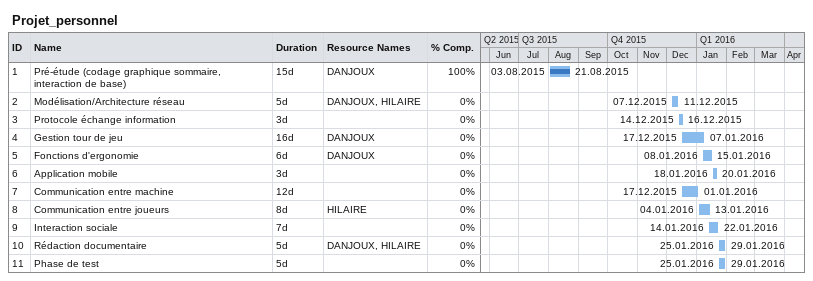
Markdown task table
Projet_personnel

| ID | Task | Duration | Start | Finish | Resources | % complete |
|---|---|---|---|---|---|---|
| 1 | Pré-étude (codage graphique sommaire, interaction de base) | 15d | 2015-08-03 | 2015-08-21 | DANJOUX | 100 |
| 2 | Modélisation/Architecture réseau | 5d | 2015-12-07 | 2015-12-11 | DANJOUX, HILAIRE | 0 |
| 3 | Protocole échange information | 3d | 2015-12-14 | 2015-12-16 |  | 0 |
| 4 | Gestion tour de jeu | 16d | 2015-12-17 | 2016-01-07 | DANJOUX | 0 |
| 5 | Fonctions d'ergonomie | 6d | 2016-01-08 | 2016-01-15 | DANJOUX | 0 |
| 6 | Application mobile | 3d | 2016-01-18 | 2016-01-20 |  | 0 |
| 7 | Communication entre machine | 12d | 2015-12-17 | 2016-01-01 |  | 0 |
| 8 | Communication entre joueurs | 8d | 2016-01-04 | 2016-01-13 | HILAIRE | 0 |
| 9 | Interaction sociale | 7d | 2016-01-14 | 2016-01-22 |  | 0 |
| 10 | Rédaction documentaire | 5d | 2016-01-25 | 2016-01-29 | DANJOUX, HILAIRE | 0 |
| 11 | Phase de test | 5d | 2016-01-25 | 2016-01-29 |  | 0 |
